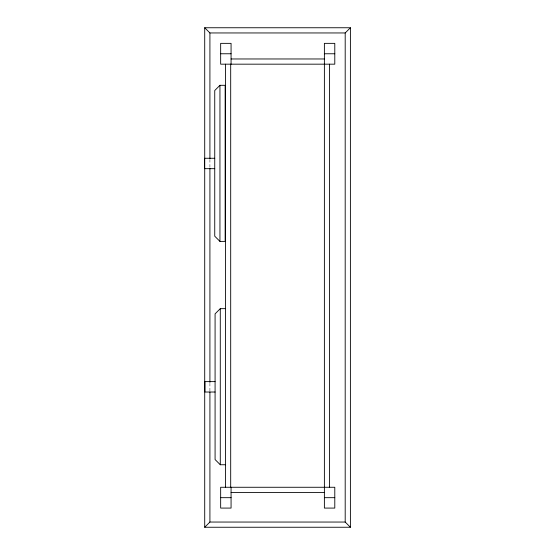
<?xml version="1.0" encoding="UTF-8"?>
<svg xmlns="http://www.w3.org/2000/svg" width="555" height="555" viewBox="0 0 555 555"><rect width="100%" height="100%" fill="white"/><g stroke="black" fill="none" stroke-linecap="round" stroke-linejoin="round"><path stroke-width="0.42" stroke-dasharray="2.77 2.08" d="M209.915 159.562L209.915 168.234M209.915 383.297L209.915 391.102"/><path stroke-width="0.83" d="M219.947 85.303L214.743 90.507L214.743 236.194L219.947 241.397L225.15 241.397L225.15 85.303L219.947 85.303L219.947 241.397M350.399 527.25L345.196 522.047L345.196 32.953L350.399 27.75L204.712 27.75L204.712 527.25L350.399 527.25L350.399 27.75M225.49 308.656L220.286 308.656L215.083 313.859L215.083 459.547L220.286 464.75L225.49 464.75M204.712 527.25L209.915 522.047L345.196 522.047M204.712 27.75L209.915 32.953L345.196 32.953M220.661 53.766L231.067 53.766M324.384 53.766L334.79 53.766M231.067 58.969L324.384 58.969M214.743 158.265L204.601 158.265L204.601 168.671L214.743 168.671M215.083 381.618L204.934 381.618L204.934 392.024L215.083 392.024M231.067 492.472L324.384 492.472M220.661 497.675L231.067 497.675M324.384 497.675L334.79 497.675M329.587 64.172L329.587 487.269M231.067 64.172L231.067 43.359L220.661 43.359L220.661 64.172L334.79 64.172L334.79 43.359L324.384 43.359L324.384 508.082L334.79 508.082L334.79 487.269L220.661 487.269L220.661 508.082L231.067 508.082L231.067 487.269M230.693 64.172L230.693 487.269M225.49 64.172L225.49 487.269M220.286 308.656L220.286 464.75M209.915 32.953L209.915 158.695M209.915 168.234L209.915 382.43M209.915 391.969L209.915 522.047"/></g></svg>
